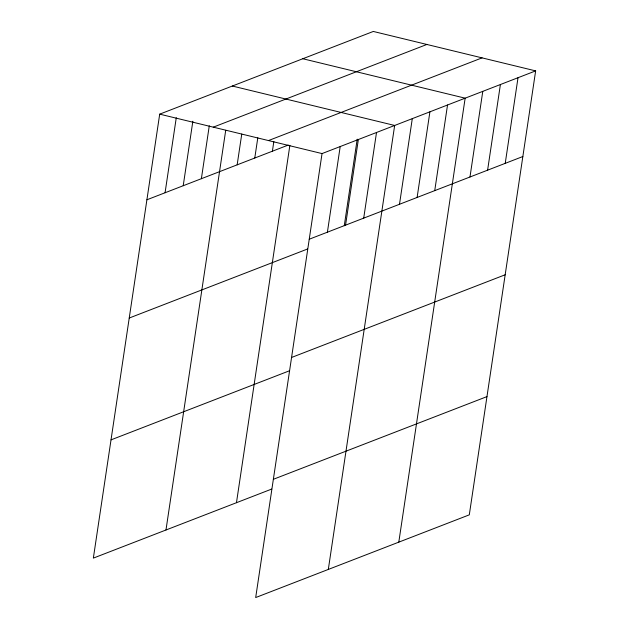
<?xml version="1.0" encoding="UTF-8"?>
<svg xmlns="http://www.w3.org/2000/svg" width="629" height="629" viewBox="0 0 629 629"><rect width="100%" height="100%" fill="white"/><g stroke="black" fill="none" stroke-linecap="round" stroke-linejoin="round"><path stroke-width="0.94" d="M535.649 70.888L322.04 153.578L255.689 597.55L469.297 514.852L535.649 70.888L373.312 31.45L159.703 114.148L93.351 558.112L271.712 489.063M165.065 192.757L176.277 117.702M183.22 185.728L192.851 121.255M201.374 178.699L209.284 125.776M165.977 529.995L225.717 130.289M237.157 164.845L241.756 134.056M254.776 158.021L257.796 137.814M272.396 151.204L273.835 141.58M236.465 502.713L289.875 145.338M327.402 232.187L340.203 146.549M344.275 225.725L357.209 139.198M345.557 225.158L358.357 139.52M363.711 218.129L376.512 132.491M328.314 569.434L394.666 125.462L232.329 86.031M399.494 204.283L412.294 118.645M417.113 197.459L429.914 111.82M434.733 190.634L447.534 104.996M398.802 542.143L465.153 98.171L302.816 58.741M469.981 176.993L482.781 91.354M487.601 170.168L500.401 84.53M505.229 163.343L518.021 77.705M213.278 127.16L426.879 44.462M268.473 140.566L482.073 57.868M146.903 199.786L288.255 145.063M309.24 239.217L522.848 156.527M129.236 318.03L307.597 248.982M291.573 357.469L505.173 274.771M111.026 439.868L289.387 370.811M273.363 479.298L486.964 396.608M159.703 114.148L322.04 153.578"/></g></svg>
